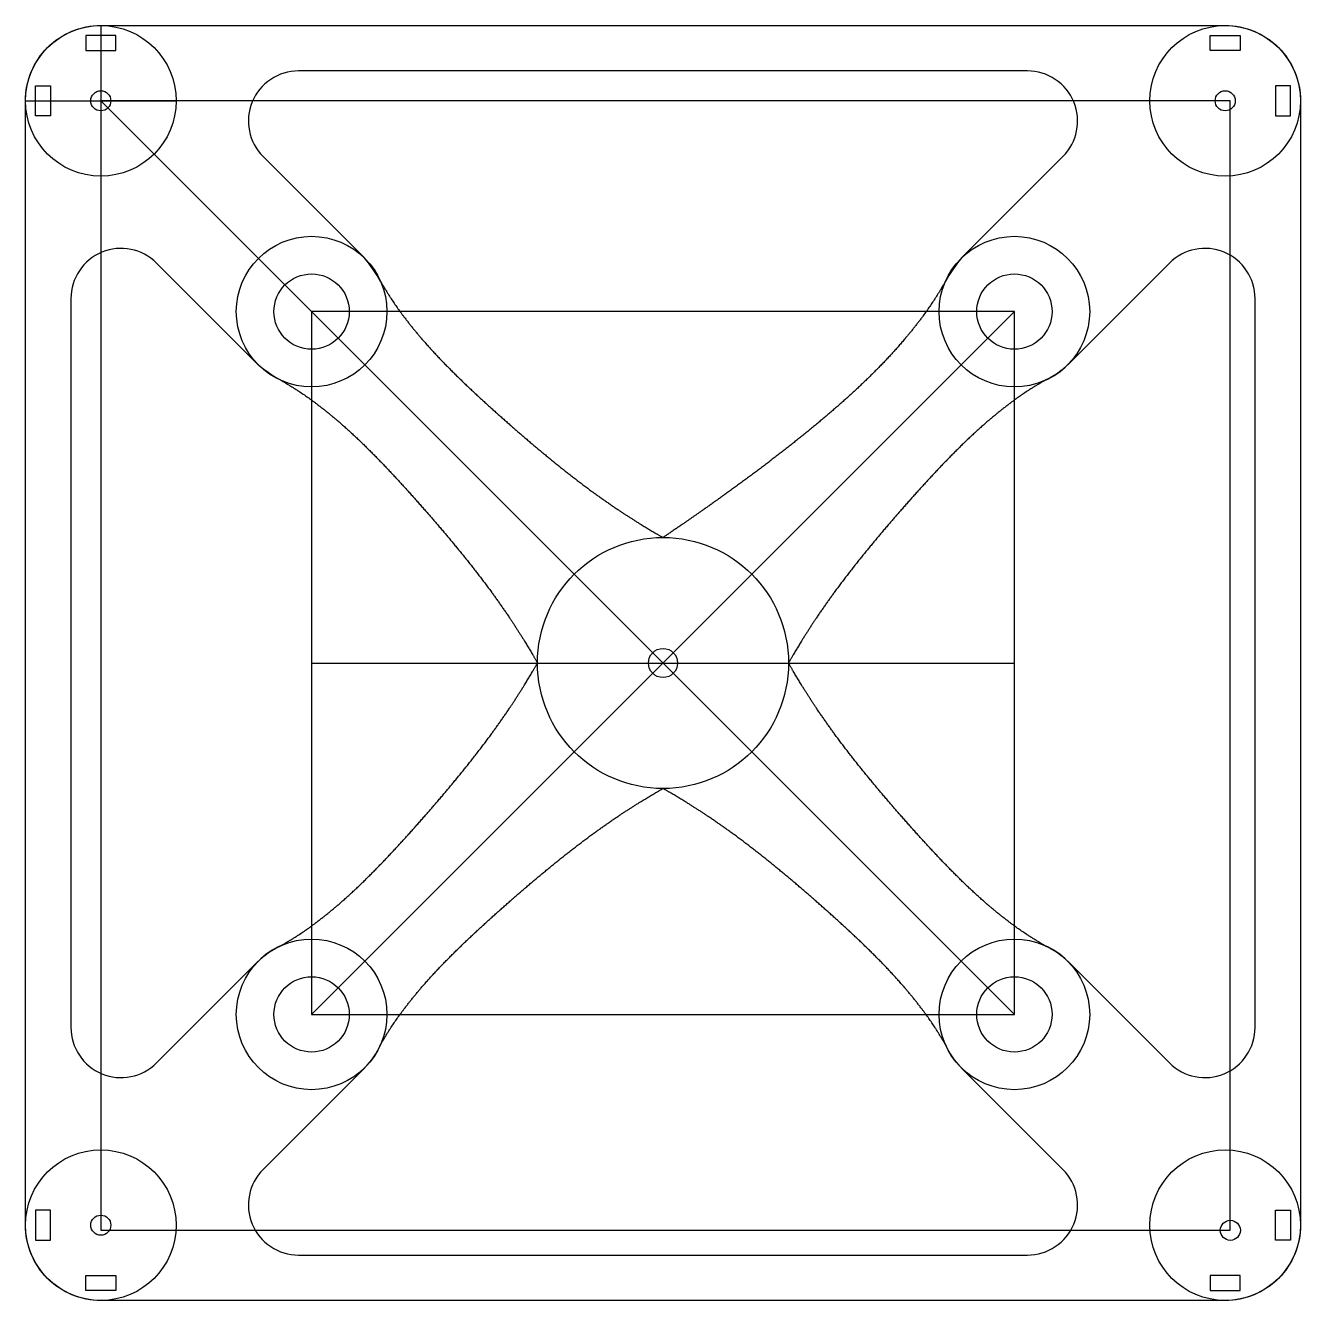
# Model space of a CAD drawing. Header units: millimetres. Extents: x -127 to 127, y -127 to 127.
import ezdxf

# ---------------------------------------------------------------- set-up
doc = ezdxf.new("R2010")
doc.units = ezdxf.units.MM
doc.layers.get('0').update_dxf_attribs({"linetype": 'CONTINUOUS'})

msp = doc.modelspace()

# ---------------------------------------------------------------- linework, layer by layer
for p, q in [((-111.99, 126.99), (-111.99, 96.99)), ((72.59, 117.95), (-72.59, 117.95)), ((-126.99, 111.99), (-96.99, 111.99)), ((-70, 70), (-111.99, 111.99)), ((-79.66, 100.88), (-59.39, 80.61)), ((79.66, 100.88), (59.39, 80.61)), ((-100.88, 79.66), (-80.61, 59.39)), ((100.88, 79.66), (80.61, 59.39)), ((-117.95, 72.59), (-117.95, -72.59)), ((117.95, -72.59), (117.95, 72.59)), ((-70, 70), (70, -70)), ((-70, -70), (70, 70)), ((-70, 0), (70, 0)), ((-100.88, -79.66), (-80.61, -59.39)), ((100.88, -79.66), (80.61, -59.39)), ((-79.66, -100.88), (-59.39, -80.61)), ((79.66, -100.88), (59.39, -80.61)), ((-72.59, -117.95), (72.59, -117.95))]:
    msp.add_line(p, q)
msp.add_lwpolyline([(-126.99, -111.99), (-126.99, 111.99, -0.414214), (-111.99, 126.99), (111.99, 126.99, -0.414214), (126.99, 111.99), (126.99, -111.99, -0.414214), (111.99, -126.99), (-111.99, -126.99, -0.414214)], format="xyb", close=True)
for points in [[(-114.99, 121.99), (-108.99, 121.99), (-108.99, 124.99), (-114.99, 124.99)], [(108.99, 121.99), (108.99, 124.99), (114.99, 124.99), (114.99, 121.99)], [(-124.99, 108.99), (-124.99, 114.99), (-121.99, 114.99), (-121.99, 108.99)], [(121.99, 114.99), (121.99, 108.99), (124.99, 108.99), (124.99, 114.99)], [(113.01, 111.99), (-111.99, 111.99), (-111.99, -113.01), (113.01, -113.01)], [(70, 70), (-70, 70), (-70, -70), (70, -70)], [(-121.99, -114.99), (-121.99, -108.99), (-124.99, -108.99), (-124.99, -114.99)], [(121.99, -108.99), (124.99, -108.99), (124.99, -114.99), (121.99, -114.99)], [(-108.99, -121.99), (-108.99, -124.99), (-114.99, -124.99), (-114.99, -121.99)], [(114.99, -121.99), (108.99, -121.99), (108.99, -124.99), (114.99, -124.99)]]:
    msp.add_lwpolyline(points, close=True)
for centre, radius in [((-111.99, 111.99), 15), ((111.99, 111.99), 15), ((-111.99, 111.99), 2), ((111.99, 111.99), 2), ((-70, 70), 15), ((70, 70), 15), ((-70, 70), 7.5), ((70, 70), 7.5), ((0, 0), 25), ((0, 0), 2.9), ((-70, -70), 15), ((70, -70), 15), ((-70, -70), 7.5), ((70, -70), 7.5), ((-111.99, -111.99), 15), ((111.99, -111.99), 15), ((-111.99, -111.99), 2), ((113.01, -113.01), 2)]:
    msp.add_circle(centre, radius)
for centre, radius, start, end in [((-72.59, 107.95), 10, 90, 225), ((72.59, 107.95), 10, -45, 90), ((-107.95, 72.59), 10, 45, 180), ((107.95, 72.59), 10, 0, 135), ((-86.19, 58.97), 34.44, 29.6217, 38.9226), ((86.19, 58.97), 34.44, 141.0774, 150.3783), ((-58.97, 86.19), 34.44, 231.0774, 240.3783), ((70, 70), 15, 293.5443, 315), ((-70, -70), 15, 113.5443, 135), ((70, -70), 15, 45, 66.4557), ((-107.95, -72.59), 10, 180, 315), ((107.95, -72.59), 10, -135, 0), ((-70, -70), 15, 315, 336.4557), ((70, -70), 15, 203.5443, 225), ((-72.59, -107.95), 10, 135, 270), ((72.59, -107.95), 10, -90, 45)]:
    msp.add_arc(centre, radius, start, end)
for points in [[(-56.25, 75.99), (-55.54, 74.75), (-54.04, 72.28), (-51.54, 68.67), (-47.76, 64.02), (-42.48, 58.45), (-36.88, 53.12), (-31.17, 48), (-25.46, 43.06), (-19.66, 38.3), (-13.64, 33.7), (-8.49, 30.14), (-4.36, 27.54), (-1.47, 25.84), (0, 25)], [(56.25, 75.99), (55.54, 74.75), (54.05, 72.28), (51.6, 68.67), (47.91, 64.01), (42.73, 58.44), (37.11, 53.11), (31.19, 48), (25.09, 43.08), (18.89, 38.34), (12.63, 33.75), (7.59, 30.19), (3.8, 27.57), (1.27, 25.85), (0, 25)], [(-75.99, 56.25), (-74.75, 55.54), (-72.28, 54.04), (-68.67, 51.54), (-64.02, 47.76), (-58.45, 42.48), (-53.12, 36.88), (-48, 31.17), (-43.06, 25.46), (-38.3, 19.66), (-33.7, 13.64), (-30.14, 8.49), (-27.54, 4.36), (-25.84, 1.47), (-25, 0)], [(75.99, 56.25), (74.75, 55.54), (72.28, 54.04), (68.67, 51.54), (64.02, 47.76), (58.45, 42.48), (53.12, 36.88), (48, 31.17), (43.06, 25.46), (38.3, 19.66), (33.7, 13.64), (30.14, 8.49), (27.54, 4.36), (25.84, 1.47), (25, 0)], [(-75.99, -56.25), (-74.75, -55.54), (-72.28, -54.04), (-68.67, -51.54), (-64.02, -47.76), (-58.45, -42.48), (-53.12, -36.88), (-48, -31.17), (-43.06, -25.46), (-38.3, -19.66), (-33.7, -13.64), (-30.14, -8.49), (-27.54, -4.36), (-25.84, -1.47), (-25, 0)], [(75.99, -56.25), (74.75, -55.54), (72.28, -54.04), (68.67, -51.54), (64.02, -47.76), (58.45, -42.48), (53.12, -36.88), (48, -31.17), (43.06, -25.46), (38.3, -19.66), (33.7, -13.64), (30.14, -8.49), (27.54, -4.36), (25.84, -1.47), (25, 0)], [(-56.25, -75.99), (-55.54, -74.75), (-54.04, -72.28), (-51.54, -68.67), (-47.76, -64.02), (-42.48, -58.45), (-36.88, -53.12), (-31.17, -48), (-25.46, -43.06), (-19.66, -38.3), (-13.64, -33.7), (-8.49, -30.14), (-4.36, -27.54), (-1.47, -25.84), (0, -25)], [(56.25, -75.99), (55.54, -74.75), (54.04, -72.28), (51.54, -68.67), (47.76, -64.02), (42.48, -58.45), (36.88, -53.12), (31.17, -48), (25.46, -43.06), (19.66, -38.3), (13.64, -33.7), (8.49, -30.14), (4.36, -27.54), (1.47, -25.84), (0, -25)]]:
    msp.add_open_spline(points, degree=5)

doc.saveas('drawing.dxf')
